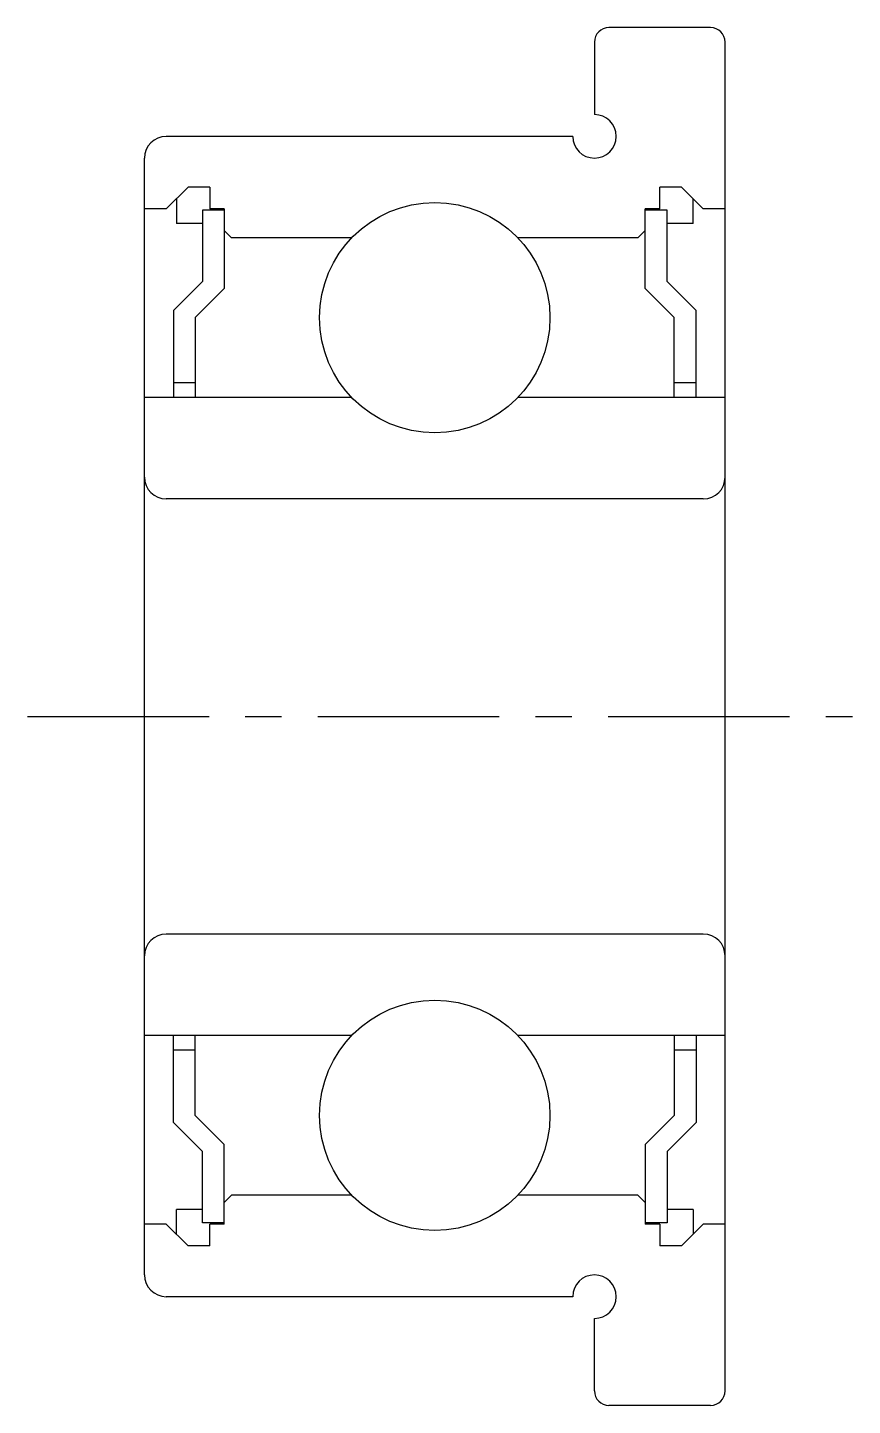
# Model space of a CAD drawing. Extents: x 2.6 to 28.2, y 2.5 to 21.5.
# Drawn here: x 22.49 to 28.17, y 11.97 to 21.47 of the extents above; entities outside this region: 2.
import ezdxf

# ---------------------------------------------------------------- set-up
doc = ezdxf.new("R2010")
doc.units = 0
doc.linetypes.add('CENTER', pattern=[2, 1.25, -0.25, 0.25, -0.25])
doc.layers.get('0').update_dxf_attribs({"linetype": 'CONTINUOUS'})
doc.layers.add('CENTER', color=1, linetype='CENTER')

msp = doc.modelspace()

# ---------------------------------------------------------------- linework, layer by layer
at = {"color": 7, "linetype": 'CONTINUOUS'}
for p, q in [((27.1913, 21.4741), (26.4913, 21.4741)), ((26.3913, 21.3741), (26.3913, 20.8741)), ((27.2913, 12.0741), (27.2913, 21.3741)), ((26.2413, 20.7241), (23.4413, 20.7241)), ((23.2913, 12.8741), (23.2913, 20.5741)), ((23.5913, 20.3741), (23.4413, 20.2241)), ((23.7413, 20.3741), (23.5913, 20.3741)), ((23.7413, 20.3741), (23.7413, 20.2241)), ((26.8413, 20.2241), (26.8413, 20.3741)), ((26.9913, 20.3741), (26.8413, 20.3741)), ((27.1413, 20.2241), (26.9913, 20.3741)), ((23.5113, 20.2941), (23.5113, 20.1241)), ((27.0713, 20.1241), (27.0713, 20.2941)), ((23.4413, 20.2241), (23.2913, 20.2241)), ((23.6913, 20.2141), (23.6913, 19.7241)), ((23.8413, 20.2141), (23.6913, 20.2141)), ((23.8413, 20.2241), (23.7413, 20.2241)), ((23.8413, 20.2241), (23.8413, 19.6741)), ((26.7413, 19.6741), (26.7413, 20.2241)), ((26.7413, 20.0741), (26.7413, 20.2241)), ((26.8413, 20.2241), (26.7413, 20.2241)), ((26.8913, 20.2141), (26.7413, 20.2141)), ((26.8913, 19.7241), (26.8913, 20.2141)), ((27.2913, 20.2241), (27.1413, 20.2241)), ((23.6913, 20.1241), (23.5113, 20.1241)), ((23.8913, 20.0241), (23.8413, 20.0741)), ((26.7413, 20.0741), (26.6913, 20.0241)), ((27.0713, 20.1241), (26.8913, 20.1241)), ((24.719, 20.0241), (23.8913, 20.0241)), ((26.6913, 20.0241), (25.8636, 20.0241)), ((23.6913, 19.7241), (23.4913, 19.5241)), ((23.8413, 19.6741), (23.6413, 19.4741)), ((26.9413, 19.4741), (26.7413, 19.6741)), ((27.0913, 19.5241), (26.8913, 19.7241)), ((23.4913, 19.5241), (23.4913, 18.9241)), ((27.0913, 18.9241), (27.0913, 19.5241)), ((23.6413, 19.4741), (23.6413, 18.9241)), ((26.9413, 18.9241), (26.9413, 19.4741)), ((23.6413, 19.0241), (23.4913, 19.0241)), ((27.0913, 19.0241), (26.9413, 19.0241)), ((24.719, 18.9241), (23.2913, 18.9241)), ((27.2913, 18.9241), (25.8636, 18.9241)), ((27.1413, 18.2241), (23.4413, 18.2241)), ((27.1413, 15.2241), (23.4413, 15.2241)), ((24.719, 14.5241), (23.2913, 14.5241)), ((23.4913, 13.9241), (23.4913, 14.5241)), ((23.6413, 13.9741), (23.6413, 14.5241)), ((27.2913, 14.5241), (25.8636, 14.5241)), ((26.9413, 14.5241), (26.9413, 13.9741)), ((27.0913, 14.5241), (27.0913, 13.9241)), ((23.6413, 14.4241), (23.4913, 14.4241)), ((27.0913, 14.4241), (26.9413, 14.4241)), ((23.8413, 13.7741), (23.6413, 13.9741)), ((26.9413, 13.9741), (26.7413, 13.7741)), ((23.6913, 13.7241), (23.4913, 13.9241)), ((27.0913, 13.9241), (26.8913, 13.7241)), ((23.5913, 13.8241), (23.5914, 13.8241)), ((23.6413, 13.7741), (23.6413, 13.7742)), ((23.6913, 13.2341), (23.6913, 13.7241)), ((23.8413, 13.2241), (23.8413, 13.7741)), ((26.7413, 13.7741), (26.7413, 13.2241)), ((26.8913, 13.7241), (26.8913, 13.2341)), ((23.8913, 13.4241), (23.8413, 13.3741)), ((24.719, 13.4241), (23.8913, 13.4241)), ((26.6913, 13.4241), (25.8636, 13.4241)), ((26.7413, 13.3741), (26.6913, 13.4241)), ((23.6913, 13.3241), (23.5113, 13.3241)), ((23.5113, 13.1541), (23.5113, 13.3241)), ((26.7413, 13.3741), (26.7413, 13.2241)), ((27.0713, 13.3241), (26.8913, 13.3241)), ((27.0713, 13.3241), (27.0713, 13.1541)), ((23.4413, 13.2241), (23.2913, 13.2241)), ((23.5913, 13.0741), (23.4413, 13.2241)), ((23.8413, 13.2341), (23.6913, 13.2341)), ((23.7413, 13.0741), (23.7413, 13.2241)), ((23.8413, 13.2241), (23.7413, 13.2241)), ((26.8913, 13.2341), (26.7413, 13.2341)), ((26.8413, 13.2241), (26.7413, 13.2241)), ((26.8413, 13.2241), (26.8413, 13.0741)), ((27.1413, 13.2241), (26.9913, 13.0741)), ((27.2913, 13.2241), (27.1413, 13.2241)), ((23.7413, 13.0741), (23.5913, 13.0741)), ((26.9913, 13.0741), (26.8413, 13.0741)), ((26.2413, 12.7241), (23.4413, 12.7241)), ((26.3913, 12.0741), (26.3913, 12.5741)), ((27.1913, 11.9741), (26.4913, 11.9741))]:
    msp.add_line(p, q, dxfattribs=at)
for centre in [(25.2913, 19.4741), (25.2913, 13.9741)]:
    msp.add_circle(centre, 0.7937, dxfattribs=at)
for centre, radius, start, end in [((26.4913, 21.3741), 0.1, 90, 180), ((27.1913, 21.3741), 0.1, 0, 90), ((26.3913, 20.7241), 0.15, 180, 90), ((23.4413, 20.5741), 0.15, 90, 180), ((23.4413, 18.3741), 0.15, 180, 270), ((27.1413, 18.3741), 0.15, 270, 0), ((23.4413, 15.0741), 0.15, 90, 180), ((27.1413, 15.0741), 0.15, 0, 90), ((23.4413, 12.8741), 0.15, 180, 270), ((26.3913, 12.7241), 0.15, 270, 180), ((26.4913, 12.0741), 0.1, 180, 270), ((27.1913, 12.0741), 0.1, 270, 0)]:
    msp.add_arc(centre, radius, start, end, dxfattribs=at)
at = {"layer": 'CENTER', "color": 1, "linetype": 'CENTER'}
msp.add_line((22.4859, 16.7241), (28.1685, 16.7241), dxfattribs=at)

# ---------------------------------------------------------------- texts
at = {"color": 7, "linetype": 'CONTINUOUS'}
for p in [(2.5, 6.25), (2.5, 2.5)]:
    msp.add_text('FL693ZZ', height=1, dxfattribs=at).set_placement(p)

doc.saveas('drawing.dxf')
